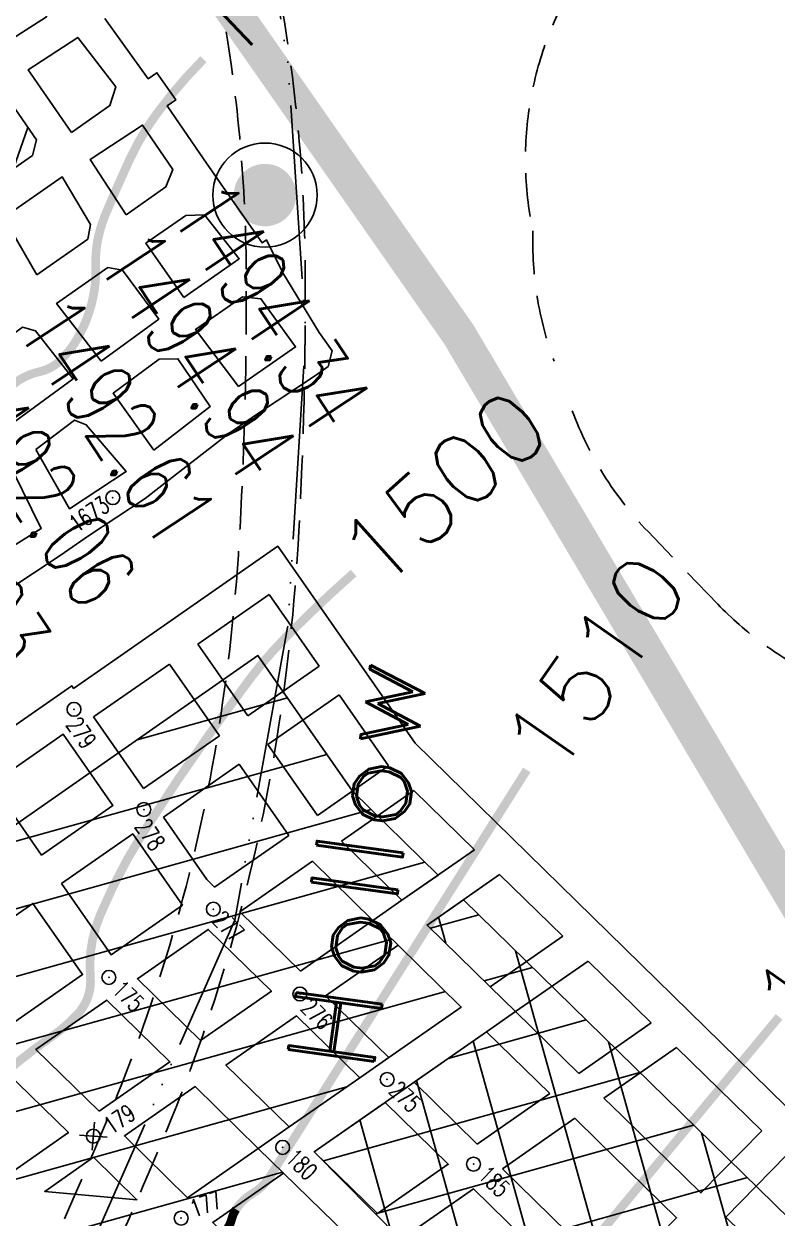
# Model space of a CAD drawing. Header units: inches. Extents: x 10131215 to 10153225, y 3476725 to 3491422.
# Drawn here: x 10144238 to 10144671, y 3482553 to 3483241 of the extents above; entities that cross this region are included whole.
import ezdxf
from ezdxf.enums import TextEntityAlignment as Align

# ---------------------------------------------------------------- set-up
doc = ezdxf.new("R2010")
doc.units = ezdxf.units.IN
doc.header["$LTSCALE"] = 100
doc.header["$MEASUREMENT"] = 0
doc.header["$PDMODE"] = 32
doc.header["$PDSIZE"] = 8
for name, pattern in [('DASHDOT', [1, 0.5, -0.25, 0, -0.25]), ('DASHED2', [0.375, 0.25, -0.125]), ('HIDDEN', [0.375, 0.25, -0.125]), ('STREAM', [1.5, 1, -0.125, 0, -0.125, 0, -0.125, 0, -0.125])]:
    doc.linetypes.add(name, pattern=pattern)
doc.layers.get('0').update_dxf_attribs({"color": 60, "linetype": 'CONTINUOUS'})
for name, color, linetype in [('BOUNDARY-MINE LIMITS', 30, 'DASHDOT'), ('BUFFER ZONE-200', 200, 'HIDDEN'), ('DRILL HOLES', 170, 'CONTINUOUS'), ('ELEVATIONS-UPEER MASON-CONTOURS', 175, 'CONTINUOUS'), ('ELEVATIONS-UPPER MASON-SPOT', 175, 'CONTINUOUS'), ('GEOGRAPHIC LABELS', 7, 'CONTINUOUS'), ('MINE WORKINGS-ADVANCED-SURVEYED', 7, 'CONTINUOUS'), ('MINE WORKINGS-RETREAT AREA', 4, 'CONTINUOUS'), ('ROADS', 34, 'DASHED2'), ('SPADS-CONTROL SURVEY-LABELS', 230, 'CONTINUOUS'), ('SPADS-CONTROL SURVEY-SYMBOLS', 230, 'CONTINUOUS'), ('SPADS-LABEL', 90, 'CONTINUOUS'), ('SPADS-SYMBOL', 90, 'CONTINUOUS'), ('WATER-SURFACE', 140, 'STREAM')]:
    doc.layers.add(name, color=color, linetype=linetype)
doc.styles.add('LEV', font='SIMPLEX.shx', dxfattribs={"width": 0.7, "height": 40})
doc.styles.add('ROMAND', font='romand.shx', dxfattribs={"width": 2478.004344, "height": 165.20029})
doc.styles.add('SP', font='SIMPLEX', dxfattribs={"width": 0.75, "height": 12})
doc.styles.get("Standard").update_dxf_attribs({"font": 'simplex.shx'})

# ---------------------------------------------------------------- blocks, each defined once
blk = doc.blocks.new('*X8')
at = {"color": 0}
blk.add_line((783427, 180946.38), (783433.45, 180970.47), dxfattribs=at)
blk = doc.blocks.new('*U52')
at = {"color": 4}
for p, q in [((661174.46, 201989.34), (661258.82, 202020.05)), ((661086.5, 201917.42), (661283.96, 201989.29)), ((661072.32, 201872.35), (661311.92, 201959.56)), ((661033.1, 201818.17), (661345.09, 201931.73)), ((660983.25, 201760.12), (661329.44, 201886.12)), ((661012.27, 201730.78), (661362.61, 201858.29)), ((661167.91, 201747.52), (661310.18, 201799.3)), ((660968.53, 201674.95), (661167.82, 201747.49)), ((660989, 201642.5), (661277.04, 201747.33))]:
    blk.add_line(p, q, dxfattribs=at)
blk = doc.blocks.new('*U53')
at = {"color": 4}
for p, q in [((661351.14, 201894.02), (661378.26, 201903.9)), ((661360.61, 201886.08), (661355.26, 201900.75)), ((661623.27, 201274.05), (661400.96, 201884.85)), ((661384.31, 201866.19), (661411.44, 201876.06)), ((661367.12, 201820.02), (661444.61, 201848.23)), ((661680.72, 201225.84), (661458.41, 201836.64)), ((661565.82, 201322.26), (661380.63, 201831.07)), ((661299.93, 201755.66), (661477.78, 201820.39)), ((661508.36, 201370.47), (661349.87, 201805.92)), ((661332.3, 201727.54), (661510.95, 201792.56)), ((661772.38, 201083.67), (661515.86, 201788.44)), ((661341.36, 201719.67), (661319.12, 201780.78)), ((661302.54, 201676.8), (661544.12, 201764.73))]:
    blk.add_line(p, q, dxfattribs=at)
blk = doc.blocks.new('CHKSPD')
at = {"layer": 'SPADS-CONTROL SURVEY-SYMBOLS'}
for p, q in [((0, 8), (0, -8)), ((-8, 0), (8, 0))]:
    blk.add_line(p, q, dxfattribs=at)
blk.add_circle((0, 0), 4, dxfattribs=at)
blk = doc.blocks.new('DRILL HOLE')
at = {"layer": 'DRILL HOLES', "const_width": 18}
blk.add_lwpolyline([(-9, 0, 1), (9, 0, 1)], format="xyb", close=True, dxfattribs=at)
at = {"layer": 'DRILL HOLES'}
blk.add_circle((0, 0), 30, dxfattribs=at)

msp = doc.modelspace()

# ---------------------------------------------------------------- linework, layer by layer
at = {"layer": 'BOUNDARY-MINE LIMITS', "const_width": 20}
msp.add_lwpolyline([(10140753.02, 3479084.36), (10139113.09, 3481747.96), (10135309.11, 3481747.96), (10135309.11, 3484078.51), (10136387.87, 3484078.51), (10136387.87, 3486601.18), (10138341.86, 3486601.18), (10138341.86, 3487699.76), (10142188.76, 3487699.76), (10142412.66, 3484892.28), (10142623.94, 3484306.71), (10142796.85, 3484074.28), (10143151.62, 3484065.35), (10143500.43, 3483618.37), (10143792.6, 3483818.02), (10144004.27, 3483755.44), (10144488.18, 3483062.39), (10144842.95, 3482463.44), (10144896.61, 3482347.23), (10144953.26, 3482314.45), (10145033.75, 3482290.61), (10145541.62, 3481817.89), (10145505.85, 3481770.21), (10145917.27, 3481350.06)], dxfattribs=at)
at = {"layer": 'BUFFER ZONE-200'}
msp.add_lwpolyline([(10144637.29, 3482906.98), (10144597.16, 3482948.69)], dxfattribs=at)
for centre, start, end in [((10144726.63, 3483162.95), 107.03266, 191.81321), ((10144730.78, 3483115.98), 178.27577, 200.1764), ((10144741.3, 3483087.35), 200.1764, 223.88969), ((10144781.42, 3483045.64), 223.88969, 263.07721)]:
    msp.add_arc(centre, 200.01, start, end, dxfattribs=at)
at = {"layer": 'ELEVATIONS-UPEER MASON-CONTOURS', "const_width": 5}
for points in [[(10135978.88, 3483263.25, 0), (10135880.17, 3483248.32, 0.000547)], [(10136147.76, 3483288.54, 0.000001), (10135988.51, 3483264.69, 0.000023)], [(10144341.19, 3483220.91, 0.03667), (10144314.14, 3483189.3, 0.050548), (10144298.78, 3483163.29, 0.008493), (10144285.37, 3483132.92, 0.026784), (10144281.81, 3483123, 0.083115), (10144279.18, 3483102.23, -0.075627), (10144276.64, 3483079.39, -0.060517), (10144269.27, 3483061.06, -0.070989), (10144259.12, 3483047.59, -0.144055), (10144246.61, 3483040.79, 0.121338), (10144231.51, 3483033.44, 0.070176)], [(10143347.33, 3482130.47, -0.074742), (10143492.5, 3482211.57, -0.075669), (10143555.9, 3482225.03, 0.136176), (10143590.43, 3482236.81, 0.122694), (10143601.27, 3482249, -0.197133), (10143609.23, 3482255.69, -0.014469), (10143619.45, 3482258.63, 0.006496), (10143642.31, 3482264.82, 0.006576), (10143732.53, 3482291.8, 0.012443), (10143779.63, 3482307.86, 0.134314), (10143821.7, 3482337.93, -0.072445), (10143891.43, 3482401.97, -0.077302), (10144010.11, 3482458.43, 0.104402), (10144096.03, 3482505.11, 0.039735), (10144155.41, 3482564.48, -0.034495), (10144223.07, 3482633.55, -0.030355), (10144254.04, 3482657.89, 0.059267), (10144269.19, 3482671.28, 0.206496), (10144276.06, 3482691.9, -0.120959), (10144281.63, 3482727.57, -0.042379), (10144306.37, 3482775.05, -0.020822), (10144368.41, 3482864.45, -0.031957), (10144388.41, 3482887.62, -0.01807), (10144427.66, 3482924.82)], [(10144354.96, 3482547.33, 0.099686), (10144357.31, 3482552.2, -0.08148), (10144359.96, 3482558.24, -0.117043), (10144369.73, 3482567.57, 0.120129), (10144379.2, 3482576.73), (10144453.29, 3482694.05), (10144527.38, 3482811.38)]]:
    msp.add_lwpolyline(points, format="xyb", dxfattribs=at)
msp.add_lwpolyline([(10144493.53, 3482452.61), (10144583.07, 3482560.86), (10144672.61, 3482669.1)], dxfattribs=at)
at = {"layer": 'MINE WORKINGS-ADVANCED-SURVEYED'}
for p, q in [((10144379, 3482912.43), (10144337.98, 3482883.84)), ((10144407.8, 3482871.1), (10144379, 3482912.43)), ((10144366.78, 3482842.51), (10144337.98, 3482883.84)), ((10144321.57, 3482872.4), (10144277.86, 3482841.94)), ((10144350.37, 3482831.08), (10144321.57, 3482872.4)), ((10144407.8, 3482871.1), (10144366.78, 3482842.51)), ((10144419.24, 3482854.69), (10144378.22, 3482826.1)), ((10144447.81, 3482813.69), (10144419.24, 3482854.69)), ((10144306.66, 3482800.61), (10144277.86, 3482841.94)), ((10144350.37, 3482831.08), (10144306.66, 3482800.61)), ((10144406.79, 3482785.11), (10144378.22, 3482826.1)), ((10144361.81, 3482814.67), (10144318.09, 3482784.2)), ((10144390.38, 3482773.67), (10144361.81, 3482814.67)), ((10144447.81, 3482813.69), (10144406.79, 3482785.11)), ((10144462.38, 3482799.47), (10144420.63, 3482770.37)), ((10144390.38, 3482773.67), (10144347.63, 3482743.88)), ((10144497.2, 3482765.37), (10144455.44, 3482736.28)), ((10144403.93, 3482758.73), (10144362.17, 3482729.63)), ((10144511.74, 3482751.13), (10144469.99, 3482722.03)), ((10144438.74, 3482724.64), (10144396.99, 3482695.54)), ((10144548.1, 3482715.53), (10144506.35, 3482686.43)), ((10144453.29, 3482710.39), (10144411.54, 3482681.3)), ((10144562.65, 3482701.28), (10144520.89, 3482672.19)), ((10144489.65, 3482674.79), (10144447.9, 3482645.69)), ((10144599.01, 3482665.68), (10144557.25, 3482636.58)), ((10144504.19, 3482660.55), (10144462.44, 3482631.45)), ((10144613.55, 3482651.44), (10144571.8, 3482622.34)), ((10144540.55, 3482624.94), (10144498.8, 3482595.84)), ((10144555.1, 3482610.7), (10144513.35, 3482581.6))]:
    msp.add_line(p, q, dxfattribs=at)
at = {"layer": 'MINE WORKINGS-ADVANCED-SURVEYED', "linetype": 'Continuous'}
for p, q in [((10144497.2, 3482765.37), (10144462.38, 3482799.47)), ((10144455.44, 3482736.28), (10144420.63, 3482770.37)), ((10144438.74, 3482724.64), (10144403.93, 3482758.73)), ((10144548.1, 3482715.53), (10144511.74, 3482751.13)), ((10144506.35, 3482686.43), (10144469.99, 3482722.03)), ((10144489.65, 3482674.79), (10144453.29, 3482710.39)), ((10144599.01, 3482665.68), (10144562.65, 3482701.28)), ((10144557.25, 3482636.58), (10144520.89, 3482672.19)), ((10144540.55, 3482624.94), (10144504.19, 3482660.55)), ((10144662.62, 3482603.39), (10144613.55, 3482651.44)), ((10144582.13, 3482612.22), (10144571.8, 3482622.34)), ((10144568.14, 3482597.93), (10144555.1, 3482610.7))]:
    msp.add_line(p, q, dxfattribs=at)
at = {"layer": 'MINE WORKINGS-ADVANCED-SURVEYED', "flags": 128}
for points in [[(10144228.87, 3483231.23), (10144250.76, 3483245.28), (10144253.32, 3483255.6), (10144234.13, 3483282.76), (10144207.64, 3483263.05)], [(10144265.13, 3483178.72), (10144287.28, 3483194.17), (10144290.65, 3483205.06), (10144268.77, 3483233.46), (10144240.31, 3483214.82)], [(10144211.5, 3483143.73), (10144242.67, 3483165.48), (10144244.97, 3483174.4), (10144224.73, 3483203.95), (10144188.65, 3483178.77)], [(10144296.6, 3483131.28), (10144319.56, 3483147.3), (10144323.51, 3483157.37), (10144306.1, 3483182.92), (10144276.01, 3483163.13)], [(10144245.18, 3483096.62), (10144274.7, 3483117.22), (10144276.19, 3483125.57), (10144259.85, 3483153.08), (10144226.23, 3483129.62)], [(10144329.85, 3483083.62), (10144361.84, 3483105.94), (10144341.82, 3483131.13), (10144331.01, 3483130.9), (10144308.04, 3483114.88)], [(10144282.36, 3483046.83), (10144315.42, 3483071.11), (10144294.5, 3483099.33), (10144286.15, 3483100.82), (10144256.63, 3483080.22)], [(10144361.4, 3483032.23), (10144394.2, 3483055.12), (10144374.26, 3483082.9), (10144363.69, 3483084.06), (10144336.63, 3483065.18)], [(10144233.16, 3483012.49), (10144266.21, 3483036.77), (10144244.48, 3483064.42), (10144236.94, 3483066.48), (10144209.63, 3483046.21)], [(10144312.52, 3482995.68), (10144345, 3483020.78), (10144326.44, 3483048.32), (10144315.63, 3483048.09), (10144289.14, 3483028.38)], [(10144244.6, 3482996.09), (10144266.99, 3483012.93), (10144273.71, 3483010.3), (10144296.69, 3482983.41), (10144264.13, 3482961.91)], [(10144193.68, 3482962.16), (10144216.63, 3482931.1), (10144247.73, 3482950.47), (10144231.56, 3482983.33), (10144222.63, 3482985.63)], [(10144219.41, 3482803.37), (10144260.43, 3482831.96), (10144289.02, 3482790.94), (10144248, 3482762.35)], [(10144259.43, 3482745.94), (10144300.45, 3482774.53), (10144329.04, 3482733.51), (10144288.02, 3482704.92)], [(10144202, 3482705.92), (10144243.02, 3482734.51), (10144271.61, 3482693.49), (10144230.59, 3482664.9)], [(10144339.56, 3482655.51), (10144303.2, 3482691.12), (10144343.93, 3482719.51), (10144380.29, 3482683.9)], [(10144281.11, 3482614.78), (10144244.75, 3482650.38), (10144285.48, 3482678.77), (10144321.84, 3482643.16)], [(10144390.47, 3482605.67), (10144354.1, 3482641.27), (10144394.84, 3482669.66), (10144431.2, 3482634.05)], [(10144218.85, 3482571.39), (10144141.47, 3482578.41), (10144227.03, 3482638.03), (10144263.39, 3482602.43)], [(10144332.01, 3482564.93), (10144295.65, 3482600.54), (10144336.38, 3482628.92), (10144372.74, 3482593.32)], [(10144441.37, 3482555.82), (10144405.01, 3482591.42), (10144445.74, 3482619.81), (10144482.1, 3482584.2)], [(10144277.93, 3482588.19), (10144249.8, 3482568.58), (10144302.86, 3482563.77)], [(10144677.65, 3482518.69), (10144641.92, 3482553.67), (10144676.91, 3482589.4), (10144712.63, 3482554.41)], [(10144382.92, 3482515.08), (10144346.56, 3482550.69), (10144387.29, 3482579.07), (10144423.65, 3482543.47)], [(10144529.68, 3482467.63), (10144454.89, 3482540.86), (10144496.65, 3482569.96), (10144564.66, 3482503.36)]]:
    msp.add_lwpolyline(points, close=True, dxfattribs=at)
for points in [[(10144227.96, 3482914.62), (10144258.6, 3482934.89), (10144275, 3482946.33), (10144307.56, 3482967.83), (10144323.39, 3482980.1), (10144355.87, 3483005.2), (10144372.27, 3483016.64), (10144405.65, 3483038.71), (10144413.03, 3483043.86), (10144415.34, 3483052.79), (10144407.9, 3483063.45), (10144386.98, 3483097.87), (10144377.42, 3483116.81), (10144374.96, 3483115.1), (10144352.58, 3483147.17), (10144341.13, 3483163.57), (10144320.29, 3483194.04), (10144325.21, 3483197.47), (10144314.34, 3483213.05), (10144309.42, 3483209.62), (10144284.35, 3483244.33)], [(10144676.61, 3482617.68), (10144463.07, 3482826.79), (10144383.98, 3482940.27), (10144289.09, 3482874.14), (10144266.42, 3482858.34), (10144265.4, 3482859.81), (10143634.19, 3482419.9), (10143578.15, 3482377.4), (10143560.34, 3482367.34), (10143518.82, 3482342.8), (10143501.4, 3482327.86), (10143459.06, 3482305.44), (10143445.85, 3482291.67), (10143401.44, 3482263.8)], [(10144347.63, 3482743.88), (10144343.12, 3482748.3), (10144318.09, 3482784.2)], [(10144362.17, 3482729.63), (10144396.99, 3482695.54)], [(10144411.54, 3482681.3), (10144447.9, 3482645.69)], [(10144462.44, 3482631.45), (10144498.8, 3482595.84)], [(10144582.13, 3482612.22), (10144627.63, 3482567.66), (10144662.62, 3482603.39)], [(10144513.35, 3482581.6), (10144578.65, 3482517.65), (10144613.64, 3482553.37), (10144568.14, 3482597.93)]]:
    msp.add_lwpolyline(points, dxfattribs=at)
at = {"layer": 'MINE WORKINGS-RETREAT AREA'}
for points in [[(10144211.5, 3483143.73), (10144242.67, 3483165.48), (10144244.97, 3483174.4), (10144224.73, 3483203.95)], [(10144423.65, 3482543.47), (10144372.74, 3482593.32), (10144390.47, 3482605.67), (10144431.2, 3482634.05), (10144447.9, 3482645.69), (10144489.65, 3482674.79), (10144453.29, 3482710.39), (10144438.74, 3482724.64), (10144455.44, 3482736.28), (10144476.32, 3482750.82), (10144426.96, 3482799.16), (10144372.55, 3482877.23), (10144185.11, 3482746.6), (10144177.4, 3482741.22), (10144190.57, 3482722.33), (10144202, 3482705.92), (10144087.14, 3482625.87), (10144115.73, 3482584.85), (10144141.47, 3482578.41), (10144115.97, 3482560.64), (10144069.73, 3482528.41)], [(10144795.17, 3482438.6), (10144490.86, 3482736.58), (10144469.99, 3482722.03), (10144506.35, 3482686.43), (10144520.89, 3482672.19), (10144504.19, 3482660.55), (10144405.01, 3482591.42), (10144454.89, 3482540.86)]]:
    msp.add_lwpolyline(points, dxfattribs=at)
msp.add_lwpolyline([(10144277.93, 3482588.19), (10144249.8, 3482568.58), (10144302.86, 3482563.77)], close=True, dxfattribs=at)
at = {"layer": 'ROADS', "flags": 128}
for points in [[(10143977.81, 3480529.33, -0.01938), (10144061.31, 3480644.41, 0.112576), (10144109.14, 3480745.43, 0.031592), (10144127.54, 3480863.16, 0.010664), (10144138.73, 3481021.55, 0.032134), (10144136.1, 3481198.28, -0.00118), (10144121.43, 3481389.11, 0.003975), (10144108.54, 3481545.27, -0.00222), (10144082.78, 3481844.7, -0.025496), (10144079.14, 3481964.24, -0.00748), (10144082.58, 3482061.34, -0.071266), (10144099.21, 3482146.65, -0.000055), (10144144.56, 3482276.99, -0.0265), (10144223.94, 3482471.26, 0.010741), (10144286.2, 3482610.89, 0.058434), (10144348.65, 3482827.05, 0.027627), (10144362.25, 3482950.91, 0.015033), (10144365.82, 3483098.42, 0.045892), (10144349.77, 3483262.49, 0.00967), (10144324.49, 3483382.05, 0.015859), (10144281.35, 3483544.59, -0.021935), (10144263.74, 3483614.37, -0.169851), (10144280.17, 3483737.5, -0.022947), (10144354.6, 3483869.04, 0.023935), (10144436.77, 3484014.94, 0.021997), (10144491.27, 3484136.63, 0.076428), (10144506.47, 3484203.15, -0.053126), (10144519.19, 3484273.8, -0.18413), (10144579.86, 3484353.86, -0.021288), (10144687.16, 3484414.62, 0.004528), (10144779.23, 3484462.75, 0.004815), (10144928.32, 3484544.28, 0.089013), (10144974.99, 3484582.63, 0.013643), (10145025.4, 3484645.21, 0.136953), (10145054.73, 3484718.96, -0.015077), (10145078.48, 3484891.75, -0.015077)], [(10144006.18, 3480510.61, -0.019348), (10144088, 3480623.36, 0.112576), (10144142.3, 3480738.05, 0.031592), (10144161.36, 3480860.01, 0.010664), (10144172.66, 3481019.85, 0.032134), (10144169.96, 3481200.94, -0.00118), (10144155.3, 3481391.61, 0.003975), (10144142.37, 3481548.31, -0.00222), (10144116.63, 3481847.44, -0.025496), (10144113.09, 3481963.52, -0.00748), (10144116.5, 3482059.6, -0.071266), (10144131.28, 3482135.45, -0.000055), (10144176.63, 3482265.78, -0.0265), (10144254.65, 3482456.72, 0.010741), (10144317.5, 3482597.69, 0.058434), (10144382.15, 3482821.45, 0.027627), (10144396.17, 3482949.04, 0.015033), (10144399.78, 3483098.6, 0.045892), (10144383.13, 3483268.87, 0.00967), (10144357.57, 3483389.72, 0.015859), (10144313.88, 3483554.34, -0.021935), (10144297, 3483621.22, -0.169851), (10144310.46, 3483722.11, -0.022947), (10144383.35, 3483850.93, 0.023935), (10144467.12, 3483999.67, 0.021997), (10144522.84, 3484124.08, 0.076428), (10144540.34, 3484200.68, -0.053126), (10144551.79, 3484264.23, -0.18413), (10144597.84, 3484325, -0.021288), (10144702.63, 3484384.34, 0.004528), (10144795.24, 3484432.75, 0.004815), (10144944.9, 3484514.6, 0.089013), (10145000.85, 3484560.56, 0.013643), (10145052.42, 3484624.59, 0.136953), (10145088.5, 3484715.32, -0.015077), (10145111.98, 3484886.08, 1.566469)]]:
    msp.add_lwpolyline(points, format="xyb", dxfattribs=at)
at = {"layer": 'SPADS-SYMBOL'}
for p in [(10144288.97, 3482968.27), (10144266.63, 3482846.3), (10144306.87, 3482788.57), (10144346.88, 3482731.16), (10144286.75, 3482691.86), (10144396.74, 3482682.29), (10144446.94, 3482633.08), (10144386.78, 3482593.91), (10144496.72, 3482584.29), (10144328.32, 3482553.17)]:
    msp.add_point(p, dxfattribs=at)
at = {"layer": 'WATER-SURFACE', "flags": 128}
msp.add_lwpolyline([(10143932.87, 3480501.4), (10143942.73, 3480525.84), (10143952.71, 3480525.22), (10144006.91, 3480592.01), (10144057.36, 3480679.08), (10144093.78, 3480782.05), (10144103.09, 3480851.63), (10144127.22, 3481160.81), (10144114.68, 3481281.86), (10144082.8, 3481414.12), (10144082.75, 3481494.3), (10144115.72, 3481622.54), (10144103.79, 3481753.57), (10144120.11, 3482098.32), (10144128.49, 3482152.92), (10144160.54, 3482266.19), (10144229.35, 3482407.24), (10144277.6, 3482539.54), (10144359.17, 3482724.9), (10144389.63, 3482893.38), (10144400.12, 3483063.11), (10144389.74, 3483219.09), (10144371.59, 3483330.46), (10144282.84, 3483676.72)], dxfattribs=at)

# ---------------------------------------------------------------- block references
at = {"layer": 'DRILL HOLES', "xscale": 1.000028516851045, "yscale": 1.000028516851045, "zscale": 1.000028516851045}
msp.add_blockref('DRILL HOLE', (10144376.62, 3483142.6), dxfattribs=at)
at = {"layer": 'MINE WORKINGS-RETREAT AREA', "xscale": 1.000028516851045, "yscale": 1.000028516851045, "zscale": 1.000028516851045, "rotation": 355.6010874874682}
for name, p in [('*X8', (9349211.4, 3362830.09)), ('*U52', (9469564.41, 3332142.31)), ('*U53', (9469564.41, 3332142.31))]:
    msp.add_blockref(name, p, dxfattribs=at)
at = {"layer": 'SPADS-CONTROL SURVEY-SYMBOLS', "xscale": 1.000028516851045, "yscale": 1.000028516851045, "zscale": 1.000028516851045, "rotation": 355.6010325798125}
msp.add_blockref('CHKSPD', (10144277.76, 3482600.38), dxfattribs=at)

# ---------------------------------------------------------------- texts
at = {"layer": 'ELEVATIONS-UPEER MASON-CONTOURS'}
for s, rotation, p in [('1490', 43.30238, (10144355.56, 3483216.16)), ('1500', 41.73051, (10144441.46, 3482912.89)), ('1510', 54.97368, (10144543.56, 3482804.81)), ('1520', 54.82379, (10144687.51, 3482657.36))]:
    msp.add_text(s, height=40.001, rotation=rotation, dxfattribs=at).set_placement(p)
at = {"layer": 'ELEVATIONS-UPPER MASON-SPOT', "style": 'LEV', "width": 0.7}
for s, p in [('1494.34', (10144380.36, 3483078.61)), ('1494.94', (10144337.9, 3483050.9)), ('1492.61', (10144291.65, 3483012.45)), ('1492.06', (10144245.2, 3482976.98)), ('1490.03', (10144195.77, 3482941.32))]:
    msp.add_text(s, height=40.001, rotation=303.46723, dxfattribs=at).set_placement(p, align=Align.MIDDLE)
at = {"layer": 'GEOGRAPHIC LABELS', "style": 'ROMAND', "width": 1.109908}
msp.add_text('Hollow', height=50.001, rotation=82.1564, dxfattribs=at).set_placement((10144438.27, 3482633.97))
at = {"layer": 'SPADS-CONTROL SURVEY-LABELS', "style": 'SP', "width": 0.7}
msp.add_text('179', height=10, rotation=34.123, dxfattribs=at).set_placement((10144288.16, 3482601.01))
at = {"layer": 'SPADS-LABEL', "style": 'SP', "width": 0.7}
msp.add_text('1673', height=10, rotation=34.9068, dxfattribs=at).set_placement((10144275.36, 3482958.72), align=Align.MIDDLE)
for s, rotation, p in [('279', 304.64727, (10144261.71, 3482837.36)), ('278', 304.64727, (10144301.23, 3482778.7)), ('277', 315.55165, (10144345.69, 3482724.01)), ('175', 315.62026, (10144288.02, 3482683.75)), ('276', 315.55165, (10144396.55, 3482673.46)), ('275', 315.55165, (10144447.34, 3482625.82)), ('180', 315.60103, (10144387.76, 3482586.74)), ('185', 315.60103, (10144498.65, 3482576.93)), ('177', 20.69502, (10144335.86, 3482553.37))]:
    msp.add_text(s, height=10, rotation=rotation, dxfattribs=at).set_placement(p)

doc.saveas('drawing.dxf')
